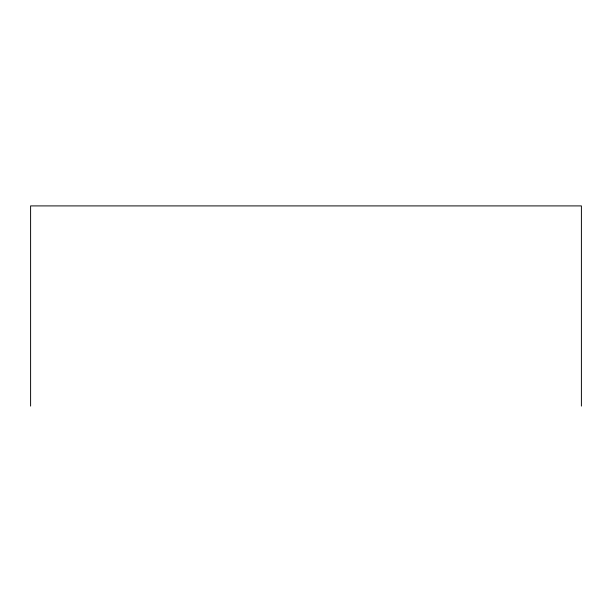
<?xml version="1.0" encoding="UTF-8"?>
<svg xmlns="http://www.w3.org/2000/svg" width="612" height="612" viewBox="0 0 612 612"><rect width="100%" height="100%" fill="white"/><g stroke="black" fill="none" stroke-linecap="round" stroke-linejoin="round"><path stroke-width="0.92" d="M581.4 406.093L581.4 205.907L30.6 205.907L30.6 406.093"/></g></svg>
